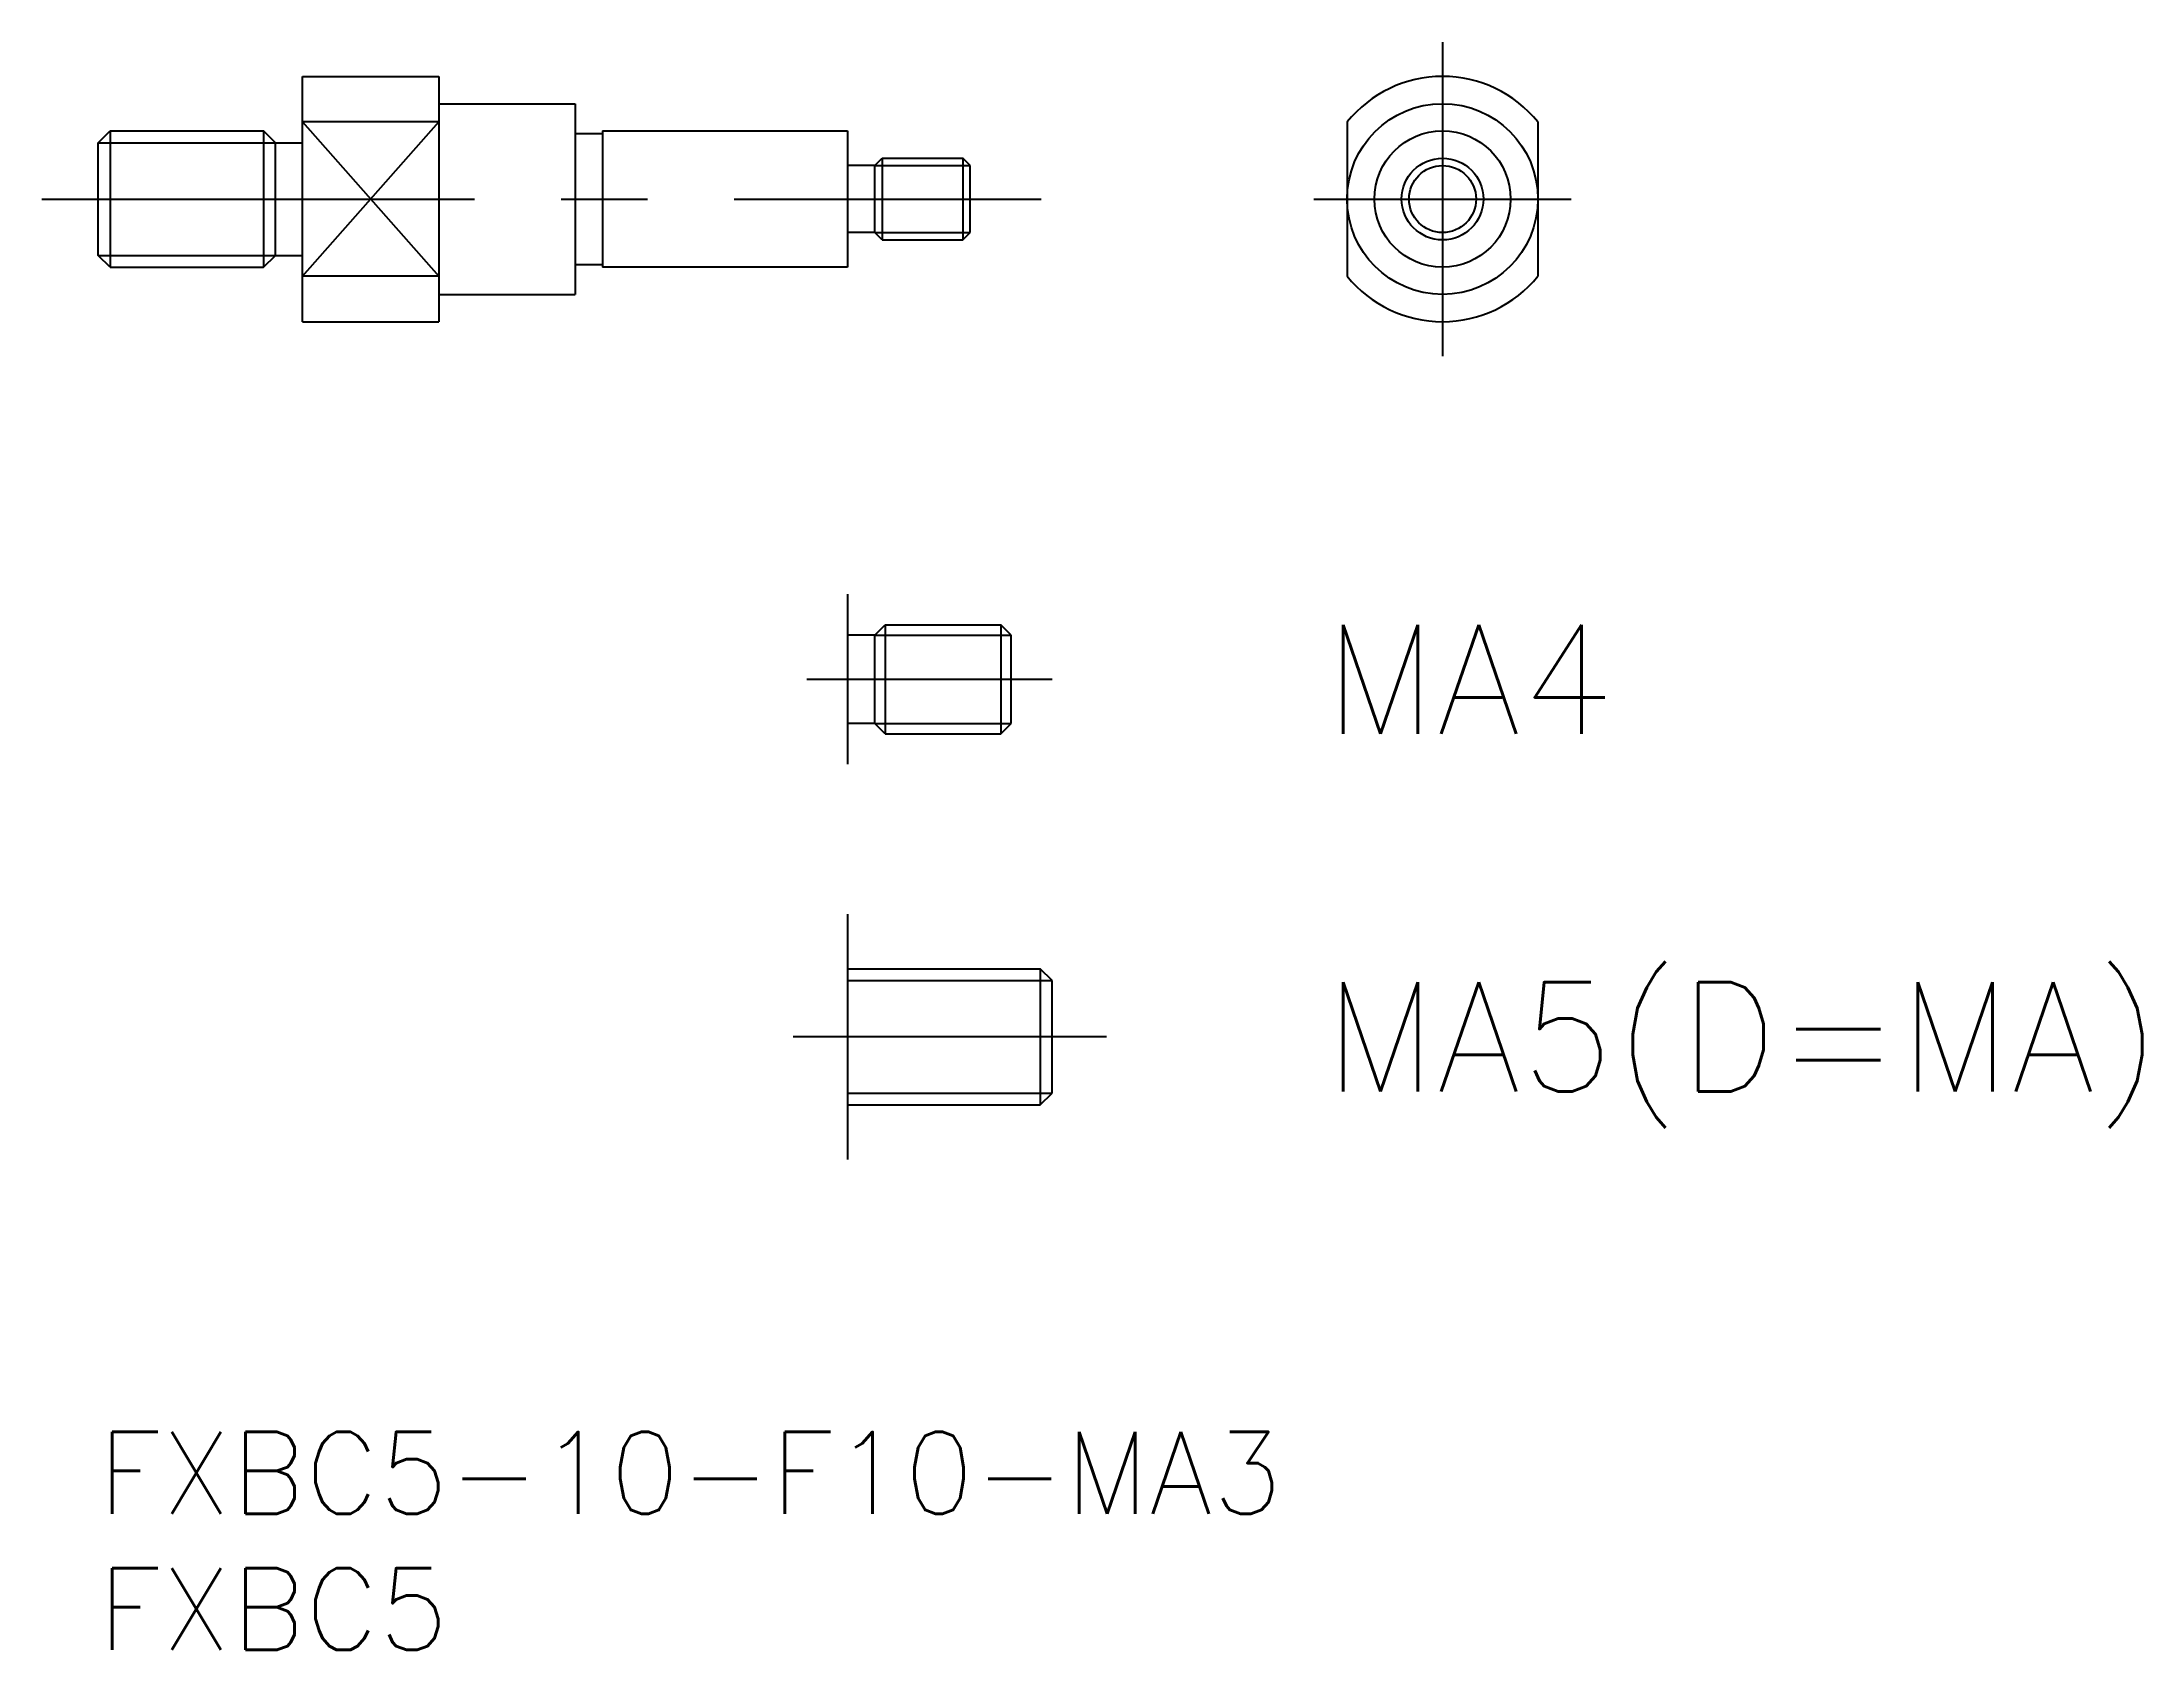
# Model space of a CAD drawing. Extents: x -2.1 to 75, y -8 to 51.
import ezdxf

# ---------------------------------------------------------------- set-up
doc = ezdxf.new("R2010")
doc.units = 0
doc.header["$LTSCALE"] = 0.5
doc.linetypes.add('CENTER', pattern=[50.8, 31.75, -6.35, 6.35, -6.35])
for name, color, linetype in [('MSM_CENTER', 1, 'CENTER'), ('MSM_CONTINUOUS', 7, 'CONTINUOUS'), ('MSM_NARROW', 5, 'CONTINUOUS'), ('MSM_PART_NUMBER', 7, 'CONTINUOUS')]:
    doc.layers.add(name, color=color, linetype=linetype)
doc.styles.get("Standard").update_dxf_attribs({"font": 'txt.shx', "height": 3, "bigfont": 'bigfont.shx'})

# ---------------------------------------------------------------- blocks, each defined once
blk = doc.blocks.new('*U4')
at = {"layer": 'MSM_PART_NUMBER'}
blk.add_text('FXBC5-10-F10-MA3', height=3, dxfattribs=at).set_placement((0, -3))
blk = doc.blocks.new('*U5')
at = {"layer": 'MSM_PART_NUMBER'}
blk.add_text('FXBC5', height=3, dxfattribs=at).set_placement((0, -8))
blk = doc.blocks.new('*U6')
at = {"layer": 'MSM_PART_NUMBER'}
blk.add_text('MA4', height=4, dxfattribs=at).set_placement((45, 25.621))
blk = doc.blocks.new('*U7')
at = {"layer": 'MSM_PART_NUMBER'}
blk.add_text('MA5(D=MA)', height=4, dxfattribs=at).set_placement((45, 12.5))

msp = doc.modelspace()

# ---------------------------------------------------------------- linework, layer by layer
at = {"layer": 'MSM_CENTER'}
for p, q in [((49.330731, 51.004911), (49.330731, 39.479089)), ((-2.065774, 45.242), (34.607033, 45.242)), ((44.607033, 45.242), (54.054429, 45.242)), ((26, 27.621), (35, 27.621)), ((37, 14.5), (25.5, 14.5))]:
    msp.add_line(p, q, dxfattribs=at)
at = {"layer": 'MSM_CONTINUOUS'}
for p, q in [((7.5, 40.742), (7.5, 49.742)), ((7.5, 49.742), (12.5, 49.742)), ((12.5, 49.742), (12.5, 40.742)), ((12.5, 48.742), (17.5, 48.742)), ((17.5, 48.742), (17.5, 41.742)), ((12.5, 48.070427), (7.5, 48.070427)), ((45.830731, 48.070427), (45.830731, 42.413572)), ((52.830731, 48.070427), (52.830731, 42.413572)), ((0, 47.309), (0.433, 47.742)), ((0, 43.175), (0, 47.309)), ((0.433, 47.742), (6.067, 47.742)), ((0.433, 47.742), (0.433, 42.742)), ((6.5, 47.309), (6.067, 47.742)), ((6.067, 47.742), (6.067, 42.742)), ((6.5, 43.175), (6.5, 47.309)), ((6.5, 47.309), (7.5, 47.309)), ((17.5, 47.642), (18.5, 47.642)), ((18.5, 47.742), (27.5, 47.742)), ((18.5, 47.742), (18.5, 42.742)), ((27.5, 47.742), (27.5, 42.742)), ((28.5, 46.4715), (27.5, 46.4715)), ((28.5, 46.4715), (28.7705, 46.742)), ((28.5, 44.0125), (28.5, 46.4715)), ((28.7705, 46.742), (31.7295, 46.742)), ((28.7705, 46.742), (28.7705, 43.742)), ((32, 46.4715), (31.7295, 46.742)), ((31.7295, 46.742), (31.7295, 43.742)), ((32, 44.0125), (32, 46.4715)), ((28.5, 44.0125), (27.5, 44.0125)), ((28.7705, 43.742), (28.5, 44.0125)), ((31.7295, 43.742), (32, 44.0125)), ((0.433, 42.742), (0, 43.175)), ((6.067, 42.742), (6.5, 43.175)), ((6.5, 43.175), (7.5, 43.175)), ((28.7705, 43.742), (31.7295, 43.742)), ((0.433, 42.742), (6.067, 42.742)), ((12.5, 42.413572), (7.5, 42.413572)), ((17.5, 42.842), (18.5, 42.842)), ((27.5, 42.742), (18.5, 42.742)), ((12.5, 41.742), (17.5, 41.742)), ((7.5, 40.742), (12.5, 40.742)), ((27.5, 30.742), (27.5, 24.5)), ((28.5, 29.242), (28.879, 29.621)), ((28.879, 29.621), (33.121, 29.621)), ((28.879, 29.621), (28.879, 25.621)), ((33.5, 29.242), (33.121, 29.621)), ((33.121, 29.621), (33.121, 25.621)), ((28.5, 29.242), (27.5, 29.242)), ((28.5, 26), (28.5, 29.242)), ((33.5, 26), (33.5, 29.242)), ((28.5, 26), (27.5, 26)), ((28.879, 25.621), (28.5, 26)), ((28.879, 25.621), (33.121, 25.621)), ((33.121, 25.621), (33.5, 26)), ((27.5, 19), (27.5, 10)), ((27.5, 17), (34.567, 17)), ((35, 16.567), (34.567, 17)), ((34.567, 17), (34.567, 12)), ((35, 12.433), (35, 16.567)), ((34.567, 12), (35, 12.433)), ((27.5, 12), (34.567, 12))]:
    msp.add_line(p, q, dxfattribs=at)
for radius in [3.5, 2.5, 1.5]:
    msp.add_circle((49.330731, 45.242), radius, dxfattribs=at)
for start, end in [(38.942441, 141.057559), (218.942441, 321.057559)]:
    msp.add_arc((49.330731, 45.242), 4.5, start, end, dxfattribs=at)
at = {"layer": 'MSM_NARROW'}
for p, q in [((7.5, 48.070427), (12.5, 42.413572)), ((7.5, 42.413572), (12.5, 48.070427)), ((0, 47.309), (6.5, 47.309)), ((28.5, 46.4715), (32, 46.4715)), ((28.5, 44.0125), (32, 44.0125)), ((0, 43.175), (6.5, 43.175)), ((28.5, 29.242), (33.5, 29.242)), ((28.5, 26), (33.5, 26)), ((27.5, 16.567), (35, 16.567)), ((27.5, 12.433), (35, 12.433))]:
    msp.add_line(p, q, dxfattribs=at)
msp.add_circle((49.330731, 45.242), 1.2295, dxfattribs=at)

# ---------------------------------------------------------------- block references
at = {"layer": 'MSM_CONTINUOUS'}
for name in ['*U6', '*U7', '*U4', '*U5']:
    msp.add_blockref(name, (0, 0), dxfattribs=at)

doc.saveas('drawing.dxf')
